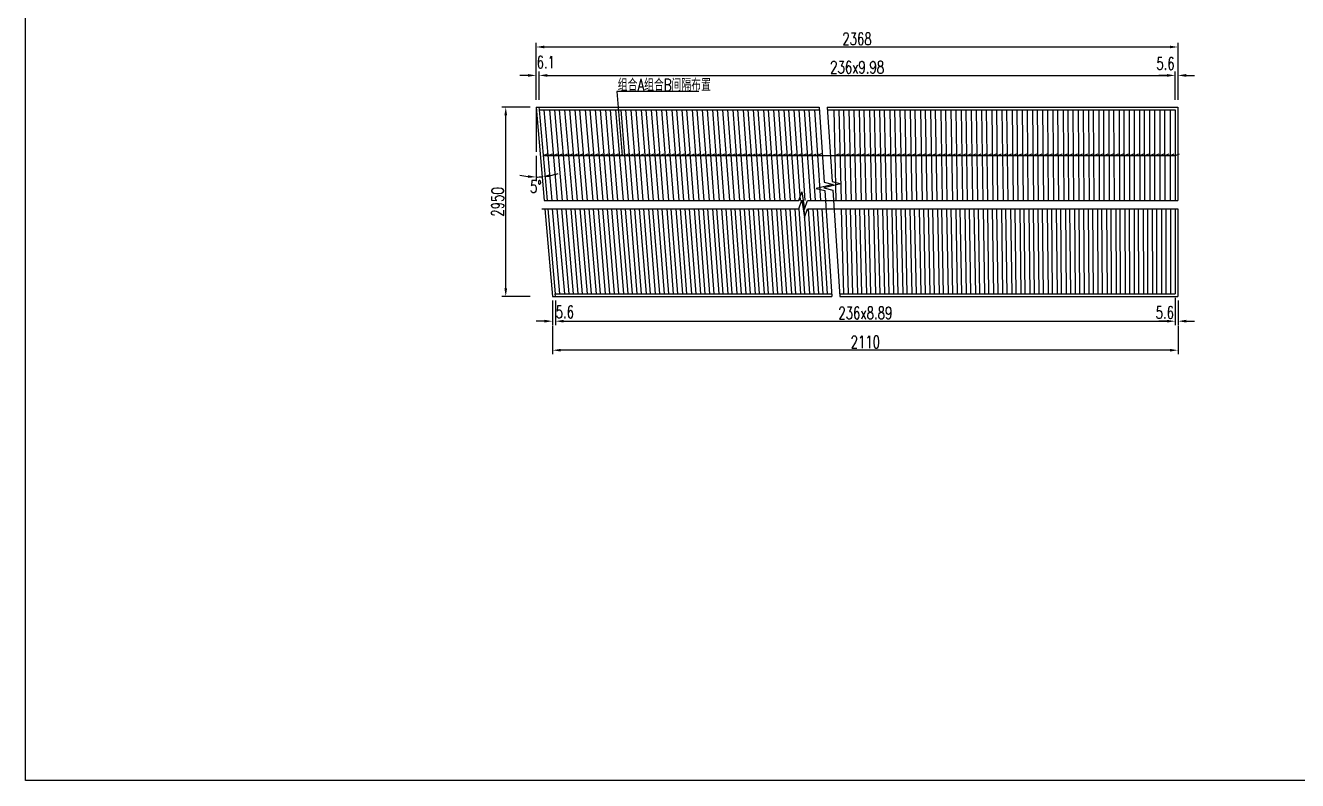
# Model space of a CAD drawing. Header units: millimetres. Extents: x -615 to 27787, y -21564 to 7677.
# Drawn here: x 11828 to 14320, y -518 to 962 of the extents above; entities that cross this region are included whole.
import ezdxf

# ---------------------------------------------------------------- set-up
doc = ezdxf.new("R2010")
doc.units = ezdxf.units.MM
doc.header["$LTSCALE"] = 0.25
for name, color, linetype in [('文字', 7, 'Continuous'), ('标注', 7, 'Continuous'), ('次轮廓线', 7, 'Continuous'), ('钢筋', 1, 'Continuous')]:
    doc.layers.add(name, color=color, linetype=linetype)
doc.styles.get("Standard").update_dxf_attribs({"font": 'simplex1.shx', "width": 0.7, "bigfont": 'hztxt.shx'})
doc.dimstyles.new('80', dxfattribs={"dimscale": 8, "dimtxt": 3, "dimasz": 2, "dimexe": 1, "dimexo": 1, "dimgap": 0.5, "dimtad": 1, "dimdec": 1, "dimdsep": 46, "dimtxsty": 'Standard', "dimcen": 0.5, "dimadec": 0, "dimazin": 0, "dimtfac": 1, "dimtdec": 1, "dimtofl": 0, "dimtmove": 2, "dimatfit": 3, "dimfxl": 0, "dimtolj": 1, "dimtzin": 0, "dimarcsym": 0})

# ---------------------------------------------------------------- blocks, each defined once
blk = doc.blocks.new('*D98')
at = {"layer": 'Defpoints', "color": 0}
for p in [(12769, 801.8), (12828.4, 801.8), (12860.9, 430.7)]:
    blk.add_point(p, dxfattribs=at)
at = {"layer": '标注', "color": 0, "lineweight": -2}
for p, q in [((12817, 801.8), (12761, 801.8)), ((12769, 446.7), (12769, 785.8)), ((12817, 430.7), (12761, 430.7))]:
    blk.add_line(p, q, dxfattribs=at)
at = {"layer": '标注', "color": 0}
for points in [[(12766.3, 785.8), (12771.6, 785.8), (12769, 801.8)], [(12766.3, 446.7), (12771.6, 446.7), (12769, 430.7)]]:
    blk.add_solid(points, dxfattribs=at)
at = {"layer": '标注', "color": 0, "insert": (12753, 616.2), "char_height": 24, "attachment_point": 5, "rotation": 90}
blk.add_mtext('\\A1;2950', dxfattribs=at)
blk = doc.blocks.new('*D99')
at = {"layer": 'Defpoints', "color": 0}
for p in [(12834.5, 864), (12828.4, 801.8), (12834.5, 796.3)]:
    blk.add_point(p, dxfattribs=at)
at = {"layer": '标注', "color": 0, "lineweight": -2}
for p, q in [((12812.4, 864), (12796.4, 864)), ((12828.4, 816), (12828.4, 872)), ((12834.5, 816), (12834.5, 872)), ((12850.5, 864), (12866.5, 864))]:
    blk.add_line(p, q, dxfattribs=at)
at = {"layer": '标注', "color": 0}
for points in [[(12812.4, 866.7), (12812.4, 861.3), (12828.4, 864)], [(12850.5, 866.7), (12850.5, 861.3), (12834.5, 864)]]:
    blk.add_solid(points, dxfattribs=at)
at = {"layer": '标注', "color": 0, "insert": (12847.4, 890), "char_height": 24, "attachment_point": 5}
blk.add_mtext('\\A1;6.1', dxfattribs=at)
blk = doc.blocks.new('*D100')
at = {"layer": 'Defpoints', "color": 0}
for p in [(14080.5, 864), (12834.5, 796.3), (14080.5, 796.3)]:
    blk.add_point(p, dxfattribs=at)
at = {"layer": '标注', "color": 0, "lineweight": -2}
for p, q in [((12834.5, 816), (12834.5, 872)), ((12850.5, 864), (14064.5, 864)), ((14080.5, 816), (14080.5, 872))]:
    blk.add_line(p, q, dxfattribs=at)
at = {"layer": '标注', "color": 0}
for points in [[(12850.5, 866.7), (12850.5, 861.3), (12834.5, 864)], [(14064.5, 866.7), (14064.5, 861.3), (14080.5, 864)]]:
    blk.add_solid(points, dxfattribs=at)
at = {"layer": '标注', "color": 0, "insert": (13457.5, 880), "char_height": 24, "attachment_point": 5}
blk.add_mtext('\\A1;236x9.98', dxfattribs=at)
blk = doc.blocks.new('*D101')
at = {"layer": 'Defpoints', "color": 0}
for p in [(14086.1, 864), (14086.1, 801.8), (14080.5, 796.3)]:
    blk.add_point(p, dxfattribs=at)
at = {"layer": '标注', "color": 0, "lineweight": -2}
for p, q in [((14064.5, 864), (14048.5, 864)), ((14080.5, 816), (14080.5, 872)), ((14086.1, 816), (14086.1, 872)), ((14102.1, 864), (14118.1, 864))]:
    blk.add_line(p, q, dxfattribs=at)
at = {"layer": '标注', "color": 0}
for points in [[(14064.5, 866.7), (14064.5, 861.3), (14080.5, 864)], [(14102.1, 866.7), (14102.1, 861.3), (14086.1, 864)]]:
    blk.add_solid(points, dxfattribs=at)
at = {"layer": '标注', "color": 0, "insert": (14061.5, 887.2), "char_height": 24, "attachment_point": 5}
blk.add_mtext('\\A1;5.6', dxfattribs=at)
blk = doc.blocks.new('*D103')
at = {"layer": 'Defpoints', "color": 0}
for p in [(14086.1, 919.7), (12828.4, 801.8), (14086.1, 801.8)]:
    blk.add_point(p, dxfattribs=at)
at = {"layer": '标注', "color": 0, "lineweight": -2}
for p, q in [((12828.4, 871.7), (12828.4, 927.7)), ((14086.1, 871.7), (14086.1, 927.7)), ((12844.4, 919.7), (14070.1, 919.7))]:
    blk.add_line(p, q, dxfattribs=at)
at = {"layer": '标注', "color": 0}
for points in [[(12844.4, 922.4), (12844.4, 917.1), (12828.4, 919.7)], [(14070.1, 922.4), (14070.1, 917.1), (14086.1, 919.7)]]:
    blk.add_solid(points, dxfattribs=at)
at = {"layer": '标注', "color": 0, "insert": (13457.2, 935.7), "char_height": 24, "attachment_point": 5}
blk.add_mtext('\\A1;2368', dxfattribs=at)
blk = doc.blocks.new('*D104')
at = {"layer": 'Defpoints', "color": 0}
for p in [(12860.9, 430.7), (12866.5, 430.7), (12866.5, 382.4)]:
    blk.add_point(p, dxfattribs=at)
at = {"layer": '标注', "color": 0, "lineweight": -2}
for p, q in [((12860.9, 422.7), (12860.9, 374.4)), ((12866.5, 422.7), (12866.5, 374.4)), ((12844.9, 382.4), (12828.9, 382.4)), ((12882.5, 382.4), (12898.5, 382.4))]:
    blk.add_line(p, q, dxfattribs=at)
at = {"layer": '标注', "color": 0}
for points in [[(12844.9, 385.1), (12844.9, 379.8), (12860.9, 382.4)], [(12882.5, 385.1), (12882.5, 379.8), (12866.5, 382.4)]]:
    blk.add_solid(points, dxfattribs=at)
at = {"layer": '标注', "color": 0, "insert": (12884.9, 400.4), "char_height": 24, "attachment_point": 5}
blk.add_mtext('\\A1;5.6', dxfattribs=at)
blk = doc.blocks.new('*D105')
at = {"layer": 'Defpoints', "color": 0}
for p in [(12866.5, 430.7), (14080.5, 436.2), (14080.5, 382.4)]:
    blk.add_point(p, dxfattribs=at)
at = {"layer": '标注', "color": 0, "lineweight": -2}
for p, q in [((14080.5, 428.2), (14080.5, 374.4)), ((12866.5, 422.7), (12866.5, 374.4)), ((12882.5, 382.4), (14064.5, 382.4))]:
    blk.add_line(p, q, dxfattribs=at)
at = {"layer": '标注', "color": 0}
for points in [[(12882.5, 385.1), (12882.5, 379.8), (12866.5, 382.4)], [(14064.5, 385.1), (14064.5, 379.8), (14080.5, 382.4)]]:
    blk.add_solid(points, dxfattribs=at)
at = {"layer": '标注', "color": 0, "insert": (13473.5, 398.4), "char_height": 24, "attachment_point": 5}
blk.add_mtext('\\A1;236x8.89', dxfattribs=at)
blk = doc.blocks.new('*D106')
at = {"layer": 'Defpoints', "color": 0}
for p in [(14080.5, 436.2), (14086.1, 430.7), (14086.1, 382.4)]:
    blk.add_point(p, dxfattribs=at)
at = {"layer": '标注', "color": 0, "lineweight": -2}
for p, q in [((14080.5, 428.2), (14080.5, 374.4)), ((14086.1, 422.7), (14086.1, 374.4)), ((14064.5, 382.4), (14048.5, 382.4)), ((14102.1, 382.4), (14118.1, 382.4))]:
    blk.add_line(p, q, dxfattribs=at)
at = {"layer": '标注', "color": 0}
for points in [[(14064.5, 385.1), (14064.5, 379.8), (14080.5, 382.4)], [(14102.1, 385.1), (14102.1, 379.8), (14086.1, 382.4)]]:
    blk.add_solid(points, dxfattribs=at)
at = {"layer": '标注', "color": 0, "insert": (14060.4, 399.4), "char_height": 24, "attachment_point": 5}
blk.add_mtext('\\A1;5.6', dxfattribs=at)
blk = doc.blocks.new('*D107')
at = {"layer": 'Defpoints', "color": 0}
for p in [(12860.9, 430.7), (14086.1, 430.7), (12860.9, 325.6)]:
    blk.add_point(p, dxfattribs=at)
at = {"layer": '标注', "color": 0, "lineweight": -2}
for p, q in [((12860.9, 373.6), (12860.9, 317.6)), ((14086.1, 373.6), (14086.1, 317.6)), ((14070.1, 325.6), (12876.9, 325.6))]:
    blk.add_line(p, q, dxfattribs=at)
at = {"layer": '标注', "color": 0}
for points in [[(12876.9, 328.2), (12876.9, 322.9), (12860.9, 325.6)], [(14070.1, 328.2), (14070.1, 322.9), (14086.1, 325.6)]]:
    blk.add_solid(points, dxfattribs=at)
at = {"layer": '标注', "color": 0, "insert": (13473.5, 341.6), "char_height": 24, "attachment_point": 5}
blk.add_mtext('\\A1;2110', dxfattribs=at)
blk = doc.blocks.new('*D120')
at = {"layer": 'Defpoints', "color": 0}
for p in [(12828.4, 801.8), (12828.4, 801.8), (12828.4, 714.5), (12836.4, 665.1), (12844.4, 618.8)]:
    blk.add_point(p, dxfattribs=at)
at = {"layer": '标注', "color": 0, "lineweight": -2}
blk.add_line((12828.4, 706.5), (12828.4, 656.9), dxfattribs=at)
for start, end in [(256.6017, 263.3008), (270, 275), (281.6992, 288.3983)]:
    blk.add_arc((12828.4, 801.8), 136.9, start, end, dxfattribs=at)
at = {"layer": '标注', "color": 0}
for points in [[(12812.6, 668.5), (12812.3, 663.2), (12828.4, 664.9)], [(12856.6, 665.1), (12855.8, 670.4), (12840.3, 665.4)]]:
    blk.add_solid(points, dxfattribs=at)
at = {"layer": '标注', "color": 0, "insert": (12828, 645.9), "char_height": 24, "attachment_point": 5, "rotation": 359.8499}
blk.add_mtext('\\A1;5°', dxfattribs=at)

msp = doc.modelspace()

# ---------------------------------------------------------------- linework, layer by layer
for p, q in [((13147.34, 832.3), (12986.56, 832.3)), ((12986.56, 832.3), (12997.05, 707.1)), ((12828.41, 801.83), (12828.41, 714.52)), ((14086.07, 801.83), (14086.07, 618.83)), ((12842.3, 707.1), (12850.64, 710.35)), ((12842.3, 707.1), (14080.49, 707.1)), ((12852.25, 707.1), (12860.59, 710.35)), ((12862.2, 707.1), (12870.55, 710.35)), ((12872.15, 707.1), (12880.5, 710.35)), ((12882.1, 707.1), (12890.45, 710.35)), ((12892.05, 707.1), (12900.4, 710.35)), ((12902.01, 707.1), (12910.35, 710.35)), ((12911.96, 707.1), (12920.3, 710.35)), ((12921.91, 707.1), (12930.25, 710.35)), ((12931.86, 707.1), (12940.21, 710.35)), ((12941.81, 707.1), (12950.16, 710.35)), ((12951.76, 707.1), (12960.11, 710.35)), ((12961.72, 707.1), (12970.06, 710.35)), ((12971.67, 707.1), (12980.01, 710.35)), ((12981.62, 707.1), (12989.96, 710.35)), ((12991.57, 707.1), (12999.92, 710.35)), ((13001.52, 707.1), (13009.87, 710.35)), ((13011.47, 707.1), (13019.82, 710.35)), ((13021.42, 707.1), (13029.77, 710.35)), ((13031.38, 707.1), (13039.72, 710.35)), ((13041.33, 707.1), (13049.67, 710.35)), ((13051.28, 707.1), (13059.63, 710.35)), ((13061.23, 707.1), (13069.58, 710.35)), ((13071.18, 707.1), (13079.53, 710.35)), ((13081.13, 707.1), (13089.48, 710.35)), ((13091.09, 707.1), (13099.43, 710.35)), ((13101.04, 707.1), (13109.38, 710.35)), ((13110.99, 707.1), (13119.34, 710.35)), ((13120.94, 707.1), (13129.29, 710.35)), ((13130.89, 707.1), (13139.24, 710.35)), ((13140.84, 707.1), (13149.19, 710.35)), ((13150.8, 707.1), (13159.14, 710.35)), ((13160.75, 707.1), (13169.09, 710.35)), ((13170.7, 707.1), (13179.04, 710.35)), ((13180.65, 707.1), (13189, 710.35)), ((13190.6, 707.1), (13198.95, 710.35)), ((13200.55, 707.1), (13208.9, 710.35)), ((13210.51, 707.1), (13218.85, 710.35)), ((13220.46, 707.1), (13228.8, 710.35)), ((13230.41, 707.1), (13238.75, 710.35)), ((13240.36, 707.1), (13248.71, 710.35)), ((13250.31, 707.1), (13258.66, 710.35)), ((13260.26, 707.1), (13268.61, 710.35)), ((13270.21, 707.1), (13278.56, 710.35)), ((13280.17, 707.1), (13288.51, 710.35)), ((13290.12, 707.1), (13298.46, 710.35)), ((13300.07, 707.1), (13308.42, 710.35)), ((13310.02, 707.1), (13318.37, 710.35)), ((13319.97, 707.1), (13328.32, 710.35)), ((13329.92, 707.1), (13338.27, 710.35)), ((13339.88, 707.1), (13348.22, 710.35)), ((13349.83, 707.1), (13358.17, 710.35)), ((13359.78, 707.1), (13368.12, 710.35)), ((13369.73, 707.1), (13378.08, 710.35)), ((13379.65, 707.54), (13388, 710.79)), ((13413.7, 707.1), (13422.05, 710.35)), ((13423.69, 707.1), (13432.03, 710.35)), ((13433.64, 707.1), (13441.98, 710.35)), ((13443.59, 707.1), (13451.94, 710.35)), ((13453.54, 707.1), (13461.89, 710.35)), ((13463.49, 707.1), (13471.84, 710.35)), ((13473.45, 707.1), (13481.79, 710.35)), ((13483.4, 707.1), (13491.74, 710.35)), ((13493.35, 707.1), (13501.69, 710.35)), ((13503.3, 707.1), (13511.65, 710.35)), ((13513.25, 707.1), (13521.6, 710.35)), ((13523.2, 707.1), (13531.55, 710.35)), ((13533.15, 707.1), (13541.5, 710.35)), ((13543.11, 707.1), (13551.45, 710.35)), ((13553.06, 707.1), (13561.4, 710.35)), ((13563.01, 707.1), (13571.36, 710.35)), ((13572.96, 707.1), (13581.31, 710.35)), ((13582.91, 707.1), (13591.26, 710.35)), ((13592.86, 707.1), (13601.21, 710.35)), ((13602.82, 707.1), (13611.16, 710.35)), ((13612.77, 707.1), (13621.11, 710.35)), ((13622.72, 707.1), (13631.06, 710.35)), ((13632.67, 707.1), (13641.02, 710.35)), ((13642.62, 707.1), (13650.97, 710.35)), ((13652.57, 707.1), (13660.92, 710.35)), ((13662.53, 707.1), (13670.87, 710.35)), ((13672.48, 707.1), (13680.82, 710.35)), ((13682.43, 707.1), (13690.77, 710.35)), ((13692.38, 707.1), (13700.73, 710.35)), ((13702.33, 707.1), (13710.68, 710.35)), ((13712.28, 707.1), (13720.63, 710.35)), ((13722.23, 707.1), (13730.58, 710.35)), ((13732.19, 707.1), (13740.53, 710.35)), ((13742.14, 707.1), (13750.48, 710.35)), ((13752.09, 707.1), (13760.44, 710.35)), ((13762.04, 707.1), (13770.39, 710.35)), ((13771.99, 707.1), (13780.34, 710.35)), ((13781.94, 707.1), (13790.29, 710.35)), ((13791.9, 707.1), (13800.24, 710.35)), ((13801.85, 707.1), (13810.19, 710.35)), ((13811.8, 707.1), (13820.15, 710.35)), ((13821.75, 707.1), (13830.1, 710.35)), ((13831.7, 707.1), (13840.05, 710.35)), ((13841.65, 707.1), (13850, 710.35)), ((13851.61, 707.1), (13859.95, 710.35)), ((13861.56, 707.1), (13869.9, 710.35)), ((13871.51, 707.1), (13879.85, 710.35)), ((13881.46, 707.1), (13889.81, 710.35)), ((13891.41, 707.1), (13899.76, 710.35)), ((13901.36, 707.1), (13909.71, 710.35)), ((13911.32, 707.1), (13919.66, 710.35)), ((13921.27, 707.1), (13929.61, 710.35)), ((13931.22, 707.1), (13939.56, 710.35)), ((13941.17, 707.1), (13949.52, 710.35)), ((13951.12, 707.1), (13959.47, 710.35)), ((13961.07, 707.1), (13969.42, 710.35)), ((13971.02, 707.1), (13979.37, 710.35)), ((13980.98, 707.1), (13989.32, 710.35)), ((13990.93, 707.1), (13999.27, 710.35)), ((14000.88, 707.1), (14009.23, 710.35)), ((14010.83, 707.1), (14019.18, 710.35)), ((14020.78, 707.1), (14029.13, 710.35)), ((14030.73, 707.1), (14039.08, 710.35)), ((14040.69, 707.1), (14049.03, 710.35)), ((14050.64, 707.1), (14058.98, 710.35)), ((14060.59, 707.1), (14068.94, 710.35)), ((14070.54, 707.23), (14078.89, 710.48)), ((14080.49, 707.1), (14088.84, 710.35)), ((14086.07, 602.65), (14086.07, 430.65))]:
    msp.add_line(p, q)
msp.add_lwpolyline([(11827.96, 2729.43), (27787.22, 2729.43), (27787.22, -517.68), (11827.96, -517.68)], close=True)
for points in [[(13383.28, 801.83), (13393.13, 655.02), (13410.32, 650.56), (13377.06, 642.73), (13394.25, 638.26), (13408.18, 430.65)], [(13398.66, 801.83), (13408.44, 656.05), (13425.63, 651.59), (13392.37, 643.75), (13409.56, 639.29), (13423.56, 430.65)], [(12844.42, 618.83), (13343.2, 618.83), (13348.81, 635.68), (13354.4, 601.98), (13360, 618.83), (14086.07, 618.83)], [(12839.65, 602.65), (13343.2, 602.65), (13348.81, 619.51), (13354.4, 585.8), (13360, 602.65), (14086.07, 602.65)]]:
    msp.add_lwpolyline(points)
at = {"layer": 'Defpoints', "color": 9}
for p, q in [((12834.01, 801.83), (12834.5, 796.25)), ((12866.48, 430.65), (12865.99, 436.23))]:
    msp.add_line(p, q, dxfattribs=at)
at = {"layer": '次轮廓线'}
for p, q in [((12828.41, 801.83), (12844.42, 618.83)), ((12828.41, 801.83), (13383.28, 801.83)), ((13398.66, 801.83), (14086.07, 801.83)), ((12845.83, 602.65), (12860.88, 430.65)), ((12860.88, 430.65), (13408.18, 430.65)), ((13423.56, 430.65), (14086.07, 430.65))]:
    msp.add_line(p, q, dxfattribs=at)
at = {"layer": '钢筋'}
for p, q in [((12834.5, 796.25), (12850.02, 618.83)), ((12834.5, 796.25), (13383.65, 796.25)), ((12859.94, 618.83), (12844.48, 796.25)), ((12854.47, 796.25), (12869.86, 618.83)), ((12864.45, 796.25), (12879.78, 618.83)), ((12889.69, 618.83), (12874.43, 796.25)), ((12884.42, 796.25), (12899.61, 618.83)), ((12909.53, 618.83), (12894.4, 796.25)), ((12904.39, 796.25), (12919.45, 618.83)), ((12929.37, 618.83), (12914.37, 796.25)), ((12924.36, 796.25), (12939.29, 618.83)), ((12949.21, 618.83), (12934.34, 796.25)), ((12944.33, 796.25), (12959.13, 618.83)), ((12969.04, 618.83), (12954.31, 796.25)), ((12964.3, 796.25), (12978.96, 618.83)), ((12988.88, 618.83), (12974.28, 796.25)), ((12984.27, 796.25), (12998.8, 618.83)), ((12994.25, 796.25), (13008.72, 618.83)), ((13018.64, 618.83), (13004.24, 796.25)), ((13014.22, 796.25), (13028.56, 618.83)), ((13038.48, 618.83), (13024.2, 796.25)), ((13034.19, 796.25), (13048.4, 618.83)), ((13058.31, 618.83), (13044.17, 796.25)), ((13054.16, 796.25), (13068.23, 618.83)), ((13078.15, 618.83), (13064.14, 796.25)), ((13074.13, 796.25), (13088.07, 618.83)), ((13097.99, 618.83), (13084.11, 796.25)), ((13094.1, 796.25), (13107.91, 618.83)), ((13117.83, 618.83), (13104.08, 796.25)), ((13114.07, 796.25), (13127.75, 618.83)), ((13137.67, 618.83), (13124.05, 796.25)), ((13134.04, 796.25), (13147.58, 618.83)), ((13157.5, 618.83), (13144.02, 796.25)), ((13154, 796.25), (13167.42, 618.83)), ((13177.34, 618.83), (13163.99, 796.25)), ((13173.97, 796.25), (13187.26, 618.83)), ((13197.18, 618.83), (13183.96, 796.25)), ((13193.94, 796.25), (13207.1, 618.83)), ((13217.02, 618.83), (13203.93, 796.25)), ((13213.91, 796.25), (13226.94, 618.83)), ((13236.85, 618.83), (13223.9, 796.25)), ((13233.88, 796.25), (13246.77, 618.83)), ((13256.69, 618.83), (13243.87, 796.25)), ((13253.85, 796.25), (13266.61, 618.83)), ((13276.53, 618.83), (13263.84, 796.25)), ((13273.82, 796.25), (13286.45, 618.83)), ((13296.37, 618.83), (13283.81, 796.25)), ((13293.79, 796.25), (13306.29, 618.83)), ((13316.21, 618.83), (13303.77, 796.25)), ((13313.76, 796.25), (13326.12, 618.83)), ((13336.04, 618.83), (13323.74, 796.25)), ((13333.73, 796.25), (13345.96, 618.83)), ((13355.88, 618.83), (13343.71, 796.25)), ((13353.7, 796.25), (13365.8, 618.83)), ((13375.72, 618.83), (13363.68, 796.25)), ((13373.67, 796.25), (13385.64, 618.83)), ((13399.03, 796.25), (14080.49, 796.25)), ((13411.52, 796.25), (13415.86, 618.83)), ((13421.51, 796.25), (13425.85, 618.83)), ((13435.77, 618.83), (13431.49, 796.25)), ((13441.48, 796.25), (13445.68, 618.83)), ((13455.6, 618.83), (13451.46, 796.25)), ((13461.44, 796.25), (13465.52, 618.83)), ((13475.44, 618.83), (13471.43, 796.25)), ((13481.41, 796.25), (13485.36, 618.83)), ((13495.28, 618.83), (13491.4, 796.25)), ((13501.38, 796.25), (13505.2, 618.83)), ((13515.12, 618.83), (13511.37, 796.25)), ((13521.35, 796.25), (13525.04, 618.83)), ((13534.95, 618.83), (13531.34, 796.25)), ((13541.32, 796.25), (13544.87, 618.83)), ((13554.79, 618.83), (13551.31, 796.25)), ((13561.29, 796.25), (13564.71, 618.83)), ((13574.63, 618.83), (13571.28, 796.25)), ((13581.26, 796.25), (13584.55, 618.83)), ((13594.47, 618.83), (13591.24, 796.25)), ((13601.23, 796.25), (13604.39, 618.83)), ((13614.31, 618.83), (13611.21, 796.25)), ((13621.2, 796.25), (13624.22, 618.83)), ((13634.14, 618.83), (13631.18, 796.25)), ((13641.17, 796.25), (13644.06, 618.83)), ((13653.98, 618.83), (13651.15, 796.25)), ((13661.14, 796.25), (13663.9, 618.83)), ((13673.82, 618.83), (13671.12, 796.25)), ((13681.11, 796.25), (13683.74, 618.83)), ((13693.66, 618.83), (13691.09, 796.25)), ((13701.08, 796.25), (13703.58, 618.83)), ((13713.49, 618.83), (13711.06, 796.25)), ((13721.05, 796.25), (13723.41, 618.83)), ((13733.33, 618.83), (13731.03, 796.25)), ((13741.01, 796.25), (13743.25, 618.83)), ((13753.17, 618.83), (13751, 796.25)), ((13760.98, 796.25), (13763.09, 618.83)), ((13773.01, 618.83), (13770.97, 796.25)), ((13780.95, 796.25), (13782.93, 618.83)), ((13792.84, 618.83), (13790.94, 796.25)), ((13800.92, 796.25), (13802.76, 618.83)), ((13812.68, 618.83), (13810.91, 796.25)), ((13820.89, 796.25), (13822.6, 618.83)), ((13832.52, 618.83), (13830.88, 796.25)), ((13840.86, 796.25), (13842.44, 618.83)), ((13852.36, 618.83), (13850.85, 796.25)), ((13860.83, 796.25), (13862.28, 618.83)), ((13872.2, 618.83), (13870.81, 796.25)), ((13882.11, 618.83), (13880.8, 796.25)), ((13890.78, 796.25), (13892.03, 618.83)), ((13901.95, 618.83), (13900.77, 796.25)), ((13910.75, 796.25), (13911.87, 618.83)), ((13921.79, 618.83), (13920.74, 796.25)), ((13930.72, 796.25), (13931.71, 618.83)), ((13941.63, 618.83), (13940.71, 796.25)), ((13950.69, 796.25), (13951.55, 618.83)), ((13961.47, 618.83), (13960.68, 796.25)), ((13970.66, 796.25), (13971.38, 618.83)), ((13981.3, 618.83), (13980.65, 796.25)), ((13990.63, 796.25), (13991.22, 618.83)), ((14001.14, 618.83), (14000.62, 796.25)), ((14010.6, 796.25), (14011.06, 618.83)), ((14020.98, 618.83), (14020.58, 796.25)), ((14030.57, 796.25), (14030.9, 618.83)), ((14040.82, 618.83), (14040.55, 796.25)), ((14050.54, 796.25), (14050.74, 618.83)), ((14060.65, 618.83), (14060.52, 796.25)), ((14070.51, 796.25), (14070.57, 618.83)), ((14080.49, 796.25), (14080.49, 618.83)), ((12851.43, 602.65), (12865.99, 436.23)), ((12874.89, 436.23), (12860.39, 602.65)), ((12869.35, 602.65), (12883.78, 436.23)), ((12878.3, 602.65), (12892.68, 436.23)), ((12901.57, 436.23), (12887.26, 602.65)), ((12896.22, 602.65), (12910.47, 436.23)), ((12919.36, 436.23), (12905.18, 602.65)), ((12914.13, 602.65), (12928.26, 436.23)), ((12937.16, 436.23), (12923.09, 602.65)), ((12932.05, 602.65), (12946.05, 436.23)), ((12954.95, 436.23), (12941, 602.65)), ((12949.96, 602.65), (12963.84, 436.23)), ((12972.74, 436.23), (12958.92, 602.65)), ((12967.87, 602.65), (12981.63, 436.23)), ((12990.53, 436.23), (12976.83, 602.65)), ((12985.79, 602.65), (12999.42, 436.23)), ((12994.74, 602.65), (13008.32, 436.23)), ((13017.21, 436.23), (13003.7, 602.65)), ((13012.66, 602.65), (13026.11, 436.23)), ((13035, 436.23), (13021.61, 602.65)), ((13030.57, 602.65), (13043.9, 436.23)), ((13052.79, 436.23), (13039.53, 602.65)), ((13048.49, 602.65), (13061.69, 436.23)), ((13070.58, 436.23), (13057.44, 602.65)), ((13066.4, 602.65), (13079.48, 436.23)), ((13088.37, 436.23), (13075.36, 602.65)), ((13084.31, 602.65), (13097.27, 436.23)), ((13106.16, 436.23), (13093.27, 602.65)), ((13102.23, 602.65), (13115.06, 436.23)), ((13123.95, 436.23), (13111.18, 602.65)), ((13120.14, 602.65), (13132.85, 436.23)), ((13141.74, 436.23), (13129.1, 602.65)), ((13138.05, 602.65), (13150.64, 436.23)), ((13159.53, 436.23), (13147.01, 602.65)), ((13155.97, 602.65), (13168.43, 436.23)), ((13177.32, 436.23), (13164.92, 602.65)), ((13173.88, 602.65), (13186.22, 436.23)), ((13195.12, 436.23), (13182.84, 602.65)), ((13191.79, 602.65), (13204.01, 436.23)), ((13212.91, 436.23), (13200.75, 602.65)), ((13209.71, 602.65), (13221.8, 436.23)), ((13230.7, 436.23), (13218.67, 602.65)), ((13227.62, 602.65), (13239.59, 436.23)), ((13248.49, 436.23), (13236.58, 602.65)), ((13245.54, 602.65), (13257.38, 436.23)), ((13266.28, 436.23), (13254.49, 602.65)), ((13263.45, 602.65), (13275.17, 436.23)), ((13284.07, 436.23), (13272.41, 602.65)), ((13281.36, 602.65), (13292.96, 436.23)), ((13301.86, 436.23), (13290.32, 602.65)), ((13299.28, 602.65), (13310.75, 436.23)), ((13319.65, 436.23), (13308.23, 602.65)), ((13317.19, 602.65), (13328.54, 436.23)), ((13337.44, 436.23), (13326.15, 602.65)), ((13335.1, 602.65), (13346.33, 436.23)), ((13355.23, 436.23), (13344.06, 602.65)), ((13353.02, 602.65), (13364.12, 436.23)), ((13373.02, 436.23), (13361.98, 602.65)), ((13370.93, 602.65), (13381.91, 436.23)), ((13390.81, 436.23), (13379.89, 602.65)), ((13399.7, 436.23), (13388.78, 602.65)), ((13431.14, 436.23), (13426.64, 602.65)), ((13435.6, 602.65), (13440.04, 436.23)), ((13448.93, 436.23), (13444.55, 602.65)), ((13453.51, 602.65), (13457.83, 436.23)), ((13466.73, 436.23), (13462.47, 602.65)), ((13471.43, 602.65), (13475.62, 436.23)), ((13484.52, 436.23), (13480.38, 602.65)), ((13489.34, 602.65), (13493.41, 436.23)), ((13502.31, 436.23), (13498.3, 602.65)), ((13507.25, 602.65), (13511.2, 436.23)), ((13520.1, 436.23), (13516.21, 602.65)), ((13525.17, 602.65), (13528.99, 436.23)), ((13537.89, 436.23), (13534.12, 602.65)), ((13543.08, 602.65), (13546.78, 436.23)), ((13555.68, 436.23), (13552.04, 602.65)), ((13560.99, 602.65), (13564.57, 436.23)), ((13573.47, 436.23), (13569.95, 602.65)), ((13578.91, 602.65), (13582.36, 436.23)), ((13591.26, 436.23), (13587.86, 602.65)), ((13596.82, 602.65), (13600.15, 436.23)), ((13609.05, 436.23), (13605.78, 602.65)), ((13614.74, 602.65), (13617.94, 436.23)), ((13626.84, 436.23), (13623.69, 602.65)), ((13632.65, 602.65), (13635.73, 436.23)), ((13644.63, 436.23), (13641.61, 602.65)), ((13650.56, 602.65), (13653.52, 436.23)), ((13662.42, 436.23), (13659.52, 602.65)), ((13668.48, 602.65), (13671.31, 436.23)), ((13680.21, 436.23), (13677.43, 602.65)), ((13686.39, 602.65), (13689.1, 436.23)), ((13698, 436.23), (13695.35, 602.65)), ((13704.3, 602.65), (13706.89, 436.23)), ((13715.79, 436.23), (13713.26, 602.65)), ((13722.22, 602.65), (13724.69, 436.23)), ((13733.58, 436.23), (13731.17, 602.65)), ((13740.13, 602.65), (13742.48, 436.23)), ((13751.37, 436.23), (13749.09, 602.65)), ((13758.05, 602.65), (13760.27, 436.23)), ((13769.16, 436.23), (13767, 602.65)), ((13775.96, 602.65), (13778.06, 436.23)), ((13786.95, 436.23), (13784.92, 602.65)), ((13793.87, 602.65), (13795.85, 436.23)), ((13804.74, 436.23), (13802.83, 602.65)), ((13811.79, 602.65), (13813.64, 436.23)), ((13822.53, 436.23), (13820.74, 602.65)), ((13829.7, 602.65), (13831.43, 436.23)), ((13840.32, 436.23), (13838.66, 602.65)), ((13847.61, 602.65), (13849.22, 436.23)), ((13858.11, 436.23), (13856.57, 602.65)), ((13865.53, 602.65), (13867.01, 436.23)), ((13875.9, 436.23), (13874.48, 602.65)), ((13883.44, 602.65), (13884.8, 436.23)), ((13893.69, 436.23), (13892.4, 602.65)), ((13902.59, 436.23), (13901.35, 602.65)), ((13910.31, 602.65), (13911.48, 436.23)), ((13920.38, 436.23), (13919.27, 602.65)), ((13928.23, 602.65), (13929.27, 436.23)), ((13938.17, 436.23), (13937.18, 602.65)), ((13946.14, 602.65), (13947.06, 436.23)), ((13955.96, 436.23), (13955.1, 602.65)), ((13964.05, 602.65), (13964.86, 436.23)), ((13973.75, 436.23), (13973.01, 602.65)), ((13981.97, 602.65), (13982.65, 436.23)), ((13991.54, 436.23), (13990.92, 602.65)), ((13999.88, 602.65), (14000.44, 436.23)), ((14009.33, 436.23), (14008.84, 602.65)), ((14017.79, 602.65), (14018.23, 436.23)), ((14027.12, 436.23), (14026.75, 602.65)), ((14035.71, 602.65), (14036.02, 436.23)), ((14044.91, 436.23), (14044.66, 602.65)), ((14053.62, 602.65), (14053.81, 436.23)), ((14062.7, 436.23), (14062.58, 602.65)), ((14071.54, 602.65), (14071.6, 436.23)), ((14080.49, 602.65), (14080.49, 436.23)), ((12865.99, 436.23), (13407.81, 436.23)), ((13423.19, 436.23), (14080.49, 436.23))]:
    msp.add_line(p, q, dxfattribs=at)

# ---------------------------------------------------------------- texts
at = {"layer": '文字', "width": 0.7}
msp.add_text('组合A组合B间隔布置', height=24, dxfattribs=at).set_placement((12988.35, 833.4))

# ---------------------------------------------------------------- dimensions: what is measured, and where the dimension line sits
at = {"layer": '标注'}
for base, p1, p2, text, picture, middle in [((14086.07, 919.73), (12828.41, 801.83), (14086.07, 801.83), '2368', '*D103', (13457.24, 935.73)), ((14080.49, 863.98), (12834.5, 796.25), (14080.49, 796.25), '236x9.98', '*D100', (13457.49, 879.98)), ((12860.88, 325.56), (14086.07, 430.65), (12860.88, 430.65), '2110', '*D107', (13473.48, 341.56)), ((14080.49, 382.45), (12866.48, 430.65), (14080.49, 436.23), '236x8.89', '*D105', (13473.49, 398.45))]:
    dim = msp.add_linear_dim(base=base, p1=p1, p2=p2, text=text, dimstyle='80', dxfattribs=at)
    dim.commit()
    dim.dimension.update_dxf_attribs({"geometry": picture, "text_midpoint": middle})
for base, p1, p2, picture, middle in [((12834.5, 863.98), (12828.41, 801.83), (12834.5, 796.25), '*D99', (12847.38, 889.98)), ((14086.07, 863.98), (14080.49, 796.25), (14086.07, 801.83), '*D101', (14061.51, 887.2)), ((12866.48, 382.45), (12860.88, 430.65), (12866.48, 430.65), '*D104', (12884.92, 400.36)), ((14086.07, 382.45), (14080.49, 436.23), (14086.07, 430.65), '*D106', (14060.39, 399.44))]:
    dim = msp.add_linear_dim(base=base, p1=p1, p2=p2, dimstyle='80', dxfattribs=at)
    dim.commit()
    dim.dimension.update_dxf_attribs({"geometry": picture, "text_midpoint": middle, "dimtype": 160})
dim = msp.add_linear_dim(base=(12768.97, 801.83), p1=(12860.88, 430.65), p2=(12828.41, 801.83), angle=90, text='2950', dimstyle='80', dxfattribs=at)
dim.commit()
dim.dimension.update_dxf_attribs({"geometry": '*D98', "text_midpoint": (12752.97, 616.24)})
dim = msp.add_angular_dim_2l(base=(12836.37, 665.14), line1=((12828.41, 801.83), (12844.42, 618.83)), line2=((12828.41, 801.83), (12828.41, 714.52)), dimstyle='80', dxfattribs=at)
dim.commit()
dim.dimension.update_dxf_attribs({"geometry": '*D120', "text_midpoint": (12828, 645.89), "dimtype": 162})

doc.saveas('drawing.dxf')
